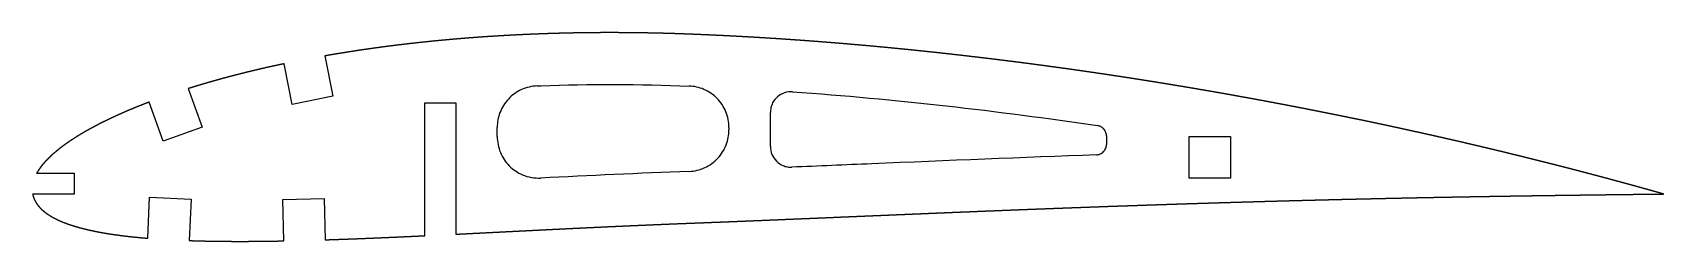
# Model space of a CAD drawing. Header units: inches. Extents: x 0 to 4.92, y -0.14 to 0.49.
import ezdxf

# ---------------------------------------------------------------- set-up
doc = ezdxf.new("R2010")
doc.units = ezdxf.units.IN
doc.layers.get('0').update_dxf_attribs({"linetype": 'CONTINUOUS'})

msp = doc.modelspace()

# ---------------------------------------------------------------- linework, layer by layer
for p, q in [((0.8817, 0.4162), (0.9061, 0.2947)), ((0.7836, 0.2701), (0.7589, 0.3926)), ((0.4695, 0.3177), (0.5114, 0.2018)), ((0.3939, 0.1593), (0.3513, 0.2768)), ((0.9061, 0.2947), (0.7836, 0.2701)), ((1.1834, -0.1257), (1.1834, 0.2753)), ((1.1834, 0.2753), (1.2772, 0.2753)), ((1.2772, 0.2753), (1.2772, -0.1211)), ((0.5114, 0.2018), (0.3939, 0.1593)), ((1.4022, 0.173), (1.4022, 0.2009)), ((2.1014, 0.2005), (2.1014, 0.1932)), ((2.2264, 0.1433), (2.2264, 0.2459)), ((3.2404, 0.1752), (3.2404, 0.1491)), ((0.0122, 0.0625), (0.125, 0.0625)), ((0.125, 0.0625), (0.125, 0)), ((0.125, 0), (0, 0)), ((0.3477, -0.1334), (0.3532, -0.0099)), ((0.3532, -0.0099), (0.4781, -0.0154)), ((0.4781, -0.0154), (0.4725, -0.1403)), ((0.7549, -0.0164), (0.8798, -0.0135)), ((0.7577, -0.1413), (0.7549, -0.0164)), ((0.8798, -0.0135), (0.8827, -0.1381))]:
    msp.add_line(p, q)
msp.add_lwpolyline([(3.6154, 0.1731), (3.6154, 0.0481), (3.4904, 0.0481), (3.4904, 0.1731)], close=True)
for points, degree, knots in [([(3.6154, 0.2988), (3.6148, 0.2989), (3.6119, 0.2994), (3.6067, 0.3004), (3.5993, 0.3017), (3.5896, 0.3034), (3.5783, 0.3054), (3.567, 0.3073), (3.5556, 0.3093), (3.5443, 0.3113), (3.5329, 0.3132), (3.5215, 0.3152), (3.5101, 0.3171), (3.4987, 0.3191), (3.4872, 0.321), (3.4758, 0.3229), (3.4643, 0.3248), (3.4528, 0.3267), (3.4413, 0.3286), (3.4298, 0.3305), (3.4183, 0.3324), (3.4067, 0.3343), (3.3952, 0.3361), (3.3836, 0.338), (3.372, 0.3398), (3.3604, 0.3417), (3.3488, 0.3435), (3.3372, 0.3453), (3.3256, 0.3472), (3.3139, 0.349), (3.3023, 0.3508), (3.2906, 0.3526), (3.2789, 0.3543), (3.2672, 0.3561), (3.2555, 0.3579), (3.2438, 0.3596), (3.2321, 0.3614), (3.2204, 0.3631), (3.2086, 0.3648), (3.1969, 0.3666), (3.1851, 0.3683), (3.1733, 0.37), (3.1615, 0.3717), (3.1497, 0.3733), (3.1379, 0.375), (3.1261, 0.3767), (3.1143, 0.3783), (3.1024, 0.38), (3.0906, 0.3816), (3.0787, 0.3832), (3.0668, 0.3848), (3.055, 0.3865), (3.0431, 0.388), (3.0312, 0.3896), (3.0193, 0.3912), (3.0074, 0.3928), (2.9955, 0.3943), (2.9836, 0.3959), (2.9716, 0.3974), (2.9597, 0.3989), (2.9477, 0.4004), (2.9358, 0.4019), (2.9238, 0.4034), (2.9119, 0.4049), (2.8999, 0.4064), (2.8879, 0.4078), (2.8759, 0.4093), (2.8639, 0.4107), (2.8519, 0.4121), (2.8399, 0.4135), (2.8279, 0.4149), (2.8159, 0.4163), (2.8039, 0.4177), (2.7918, 0.4191), (2.7798, 0.4204), (2.7678, 0.4218), (2.7557, 0.4231), (2.7437, 0.4244), (2.7316, 0.4258), (2.7196, 0.4271), (2.7075, 0.4283), (2.6954, 0.4296), (2.6834, 0.4309), (2.6713, 0.4321), (2.6592, 0.4334), (2.6471, 0.4346), (2.6351, 0.4358), (2.623, 0.437), (2.6109, 0.4382), (2.5988, 0.4394), (2.5867, 0.4406), (2.5746, 0.4417), (2.5625, 0.4429), (2.5504, 0.444), (2.5383, 0.4451), (2.5262, 0.4462), (2.5141, 0.4473), (2.502, 0.4484), (2.4899, 0.4494), (2.4778, 0.4505), (2.4656, 0.4515), (2.4535, 0.4526), (2.4414, 0.4536), (2.4293, 0.4546), (2.4172, 0.4556), (2.4051, 0.4565), (2.3929, 0.4575), (2.3808, 0.4584), (2.3687, 0.4594), (2.3566, 0.4603), (2.3445, 0.4612), (2.3324, 0.4621), (2.3202, 0.463), (2.3081, 0.4638), (2.296, 0.4647), (2.2839, 0.4655), (2.2718, 0.4663), (2.2597, 0.4672), (2.2476, 0.468), (2.2355, 0.4687), (2.2234, 0.4695), (2.2113, 0.4703), (2.1992, 0.471), (2.1871, 0.4717), (2.175, 0.4724), (2.1629, 0.4731), (2.1508, 0.4738), (2.1387, 0.4745), (2.1266, 0.4751), (2.1145, 0.4758), (2.1024, 0.4764), (2.0904, 0.477), (2.0783, 0.4776), (2.0663, 0.4782), (2.0542, 0.4787), (2.0422, 0.4793), (2.0301, 0.4798), (2.0181, 0.4803), (2.006, 0.4808), (1.9939, 0.4813), (1.9819, 0.4818), (1.9698, 0.4822), (1.9577, 0.4827), (1.9456, 0.4831), (1.9336, 0.4835), (1.9215, 0.4838), (1.9094, 0.4842), (1.8973, 0.4845), (1.8852, 0.4848), (1.8731, 0.485), (1.8611, 0.4853), (1.849, 0.4855), (1.8369, 0.4857), (1.8249, 0.4859), (1.8128, 0.486), (1.8008, 0.4861), (1.7888, 0.4862), (1.7768, 0.4863), (1.7648, 0.4864), (1.7528, 0.4864), (1.7408, 0.4864), (1.7288, 0.4864), (1.7168, 0.4864), (1.7049, 0.4863), (1.6929, 0.4862), (1.6809, 0.4861), (1.669, 0.4859), (1.6571, 0.4858), (1.6452, 0.4856), (1.6333, 0.4854), (1.6214, 0.4851), (1.6095, 0.4849), (1.5976, 0.4846), (1.5858, 0.4843), (1.5739, 0.4839), (1.5621, 0.4836), (1.5502, 0.4832), (1.5384, 0.4828), (1.5266, 0.4823), (1.5148, 0.4819), (1.5031, 0.4814), (1.4913, 0.4809), (1.4796, 0.4804), (1.4678, 0.4798), (1.4561, 0.4792), (1.4444, 0.4786), (1.4327, 0.478), (1.421, 0.4773), (1.4094, 0.4766), (1.3977, 0.4759), (1.3861, 0.4752), (1.3745, 0.4744), (1.3629, 0.4737), (1.3513, 0.4729), (1.3397, 0.472), (1.3281, 0.4712), (1.3166, 0.4703), (1.3051, 0.4694), (1.2936, 0.4684), (1.2821, 0.4675), (1.2706, 0.4665), (1.2592, 0.4655), (1.2477, 0.4645), (1.2363, 0.4634), (1.2249, 0.4623), (1.2136, 0.4612), (1.2022, 0.4601), (1.1909, 0.4589), (1.1796, 0.4578), (1.1683, 0.4565), (1.157, 0.4553), (1.1457, 0.4541), (1.1345, 0.4528), (1.1233, 0.4515), (1.1121, 0.4501), (1.1009, 0.4488), (1.0898, 0.4474), (1.0786, 0.446), (1.0675, 0.4446), (1.0564, 0.4431), (1.0454, 0.4416), (1.0343, 0.4401), (1.0233, 0.4386), (1.0123, 0.437), (1.0014, 0.4354), (0.9904, 0.4338), (0.9795, 0.4322), (0.9686, 0.4305), (0.9578, 0.4288), (0.9469, 0.4271), (0.9361, 0.4254), (0.9253, 0.4236), (0.9146, 0.4219), (0.9038, 0.4201), (0.8951, 0.4186), (0.8886, 0.4174), (0.8841, 0.4166), (0.8818, 0.4162), (0.8817, 0.4162)], 5, [0.1497147, 0.1497147, 0.1497147, 0.1497147, 0.1497147, 0.1497147, 0.15, 0.151, 0.152, 0.153, 0.154, 0.155, 0.156, 0.157, 0.158, 0.159, 0.16, 0.161, 0.162, 0.163, 0.164, 0.165, 0.166, 0.167, 0.168, 0.169, 0.17, 0.171, 0.172, 0.173, 0.174, 0.175, 0.176, 0.177, 0.178, 0.179, 0.18, 0.181, 0.182, 0.183, 0.184, 0.185, 0.186, 0.187, 0.188, 0.189, 0.19, 0.191, 0.192, 0.193, 0.194, 0.195, 0.196, 0.197, 0.198, 0.199, 0.2, 0.201, 0.202, 0.203, 0.204, 0.205, 0.206, 0.207, 0.208, 0.209, 0.21, 0.211, 0.212, 0.213, 0.214, 0.215, 0.216, 0.217, 0.218, 0.219, 0.22, 0.221, 0.222, 0.223, 0.224, 0.225, 0.226, 0.227, 0.228, 0.229, 0.23, 0.231, 0.232, 0.233, 0.234, 0.235, 0.236, 0.237, 0.238, 0.239, 0.24, 0.241, 0.242, 0.243, 0.244, 0.245, 0.246, 0.247, 0.248, 0.249, 0.25, 0.251, 0.252, 0.253, 0.254, 0.255, 0.256, 0.257, 0.258, 0.259, 0.26, 0.261, 0.262, 0.263, 0.264, 0.265, 0.266, 0.267, 0.268, 0.269, 0.27, 0.271, 0.272, 0.273, 0.274, 0.275, 0.276, 0.277, 0.278, 0.279, 0.28, 0.281, 0.282, 0.283, 0.284, 0.285, 0.286, 0.287, 0.288, 0.289, 0.29, 0.291, 0.292, 0.293, 0.294, 0.295, 0.296, 0.297, 0.298, 0.299, 0.3, 0.301, 0.302, 0.303, 0.304, 0.305, 0.306, 0.307, 0.308, 0.309, 0.31, 0.311, 0.312, 0.313, 0.314, 0.315, 0.316, 0.317, 0.318, 0.319, 0.32, 0.321, 0.322, 0.323, 0.324, 0.325, 0.326, 0.327, 0.328, 0.329, 0.33, 0.331, 0.332, 0.333, 0.334, 0.335, 0.336, 0.337, 0.338, 0.339, 0.34, 0.341, 0.342, 0.343, 0.344, 0.345, 0.346, 0.347, 0.348, 0.349, 0.35, 0.351, 0.352, 0.353, 0.354, 0.355, 0.356, 0.357, 0.358, 0.359, 0.36, 0.361, 0.362, 0.363, 0.364, 0.365, 0.366, 0.367, 0.368, 0.369, 0.37, 0.371, 0.372, 0.373, 0.374, 0.375, 0.376, 0.377, 0.378, 0.379, 0.38, 0.381, 0.382, 0.3820734, 0.3820734, 0.3820734, 0.3820734, 0.3820734, 0.3820734]), ([(0.7589, 0.3926), (0.7585, 0.3925), (0.756, 0.392), (0.7514, 0.391), (0.7448, 0.3896), (0.7361, 0.3877), (0.7259, 0.3855), (0.7157, 0.3833), (0.7055, 0.381), (0.6954, 0.3787), (0.6853, 0.3763), (0.6753, 0.374), (0.6653, 0.3716), (0.6553, 0.3692), (0.6454, 0.3668), (0.6355, 0.3643), (0.6256, 0.3618), (0.6158, 0.3593), (0.606, 0.3568), (0.5962, 0.3543), (0.5865, 0.3517), (0.5768, 0.3491), (0.5672, 0.3465), (0.5576, 0.3438), (0.5481, 0.3411), (0.5386, 0.3384), (0.5291, 0.3357), (0.5197, 0.333), (0.5103, 0.3302), (0.501, 0.3274), (0.4917, 0.3246), (0.4835, 0.3221), (0.4772, 0.3201), (0.4728, 0.3187), (0.4702, 0.3179), (0.4695, 0.3177)], 5, [0.39377704, 0.39377704, 0.39377704, 0.39377704, 0.39377704, 0.39377704, 0.394, 0.395, 0.396, 0.397, 0.398, 0.399, 0.4, 0.401, 0.402, 0.403, 0.404, 0.405, 0.406, 0.407, 0.408, 0.409, 0.41, 0.411, 0.412, 0.413, 0.414, 0.415, 0.416, 0.417, 0.418, 0.419, 0.42, 0.421, 0.422, 0.423, 0.42341032, 0.42341032, 0.42341032, 0.42341032, 0.42341032, 0.42341032]), ([(1.5222, 0.3258), (1.5059, 0.3251), (1.49, 0.3213), (1.4604, 0.3078), (1.447, 0.2982), (1.4248, 0.2744), (1.4161, 0.2605), (1.4049, 0.2311), (1.4022, 0.2161), (1.4022, 0.2009)], 3, [0, 0, 0, 0, 0.1240296, 0.1240296, 0.2480592, 0.2480592, 0.3720889, 0.3720889, 0.4875644, 0.4875644, 0.4875644, 0.4875644]), ([(1.5222, 0.3258), (1.5262, 0.326), (1.5302, 0.3261), (1.5341, 0.3263), (1.6805, 0.3318), (1.8301, 0.3313), (1.9812, 0.3254)], 3, [-0.32590276, -0.32590276, -0.32590276, -0.32590276, -0.32486248, -0.32486248, -0.32486248, -0.28655012, -0.28655012, -0.28655012, -0.28655012]), ([(2.1014, 0.2005), (2.1014, 0.2168), (2.0982, 0.2329), (2.0858, 0.263), (2.0768, 0.2767), (2.0539, 0.2999), (2.0403, 0.3091), (2.0114, 0.3215), (1.9964, 0.3248), (1.9812, 0.3254)], 3, [0, 0, 0, 0, 0.1240296, 0.1240296, 0.2480592, 0.2480592, 0.3720889, 0.3720889, 0.4878763, 0.4878763, 0.4878763, 0.4878763]), ([(2.2933, 0.3082), (2.2852, 0.3088), (2.277, 0.3078), (2.2615, 0.3027), (2.2544, 0.2986), (2.242, 0.2881), (2.2369, 0.2816), (2.231, 0.27), (2.2293, 0.2653), (2.227, 0.2557), (2.2264, 0.2508), (2.2264, 0.2459)], 3, [0, 0, 0, 0, 0.0620148, 0.0620148, 0.1240296, 0.1240296, 0.1860444, 0.1860444, 0.2236233, 0.2236233, 0.2612021, 0.2612021, 0.2612021, 0.2612021]), ([(3.6154, -0.0251), (3.6157, -0.0251), (3.6182, -0.025), (3.623, -0.0249), (3.63, -0.0247), (3.6393, -0.0244), (3.6506, -0.0241), (3.6619, -0.0237), (3.6731, -0.0234), (3.6844, -0.0231), (3.6956, -0.0228), (3.7068, -0.0224), (3.718, -0.0221), (3.7292, -0.0218), (3.7403, -0.0215), (3.7514, -0.0212), (3.7626, -0.0209), (3.7737, -0.0206), (3.7847, -0.0203), (3.7958, -0.02), (3.8068, -0.0197), (3.8179, -0.0194), (3.8289, -0.0191), (3.8399, -0.0189), (3.8508, -0.0186), (3.8618, -0.0183), (3.8727, -0.018), (3.8836, -0.0177), (3.8945, -0.0175), (3.9053, -0.0172), (3.9162, -0.0169), (3.927, -0.0167), (3.9378, -0.0164), (3.9486, -0.0161), (3.9593, -0.0159), (3.9701, -0.0156), (3.9808, -0.0154), (3.9915, -0.0151), (4.0021, -0.0149), (4.0128, -0.0146), (4.0234, -0.0144), (4.034, -0.0142), (4.0446, -0.0139), (4.0551, -0.0137), (4.0656, -0.0134), (4.0761, -0.0132), (4.0866, -0.013), (4.097, -0.0128), (4.1075, -0.0125), (4.1178, -0.0123), (4.1282, -0.0121), (4.1386, -0.0119), (4.1489, -0.0117), (4.1591, -0.0115), (4.1694, -0.0112), (4.1796, -0.011), (4.1898, -0.0108), (4.2, -0.0106), (4.2101, -0.0104), (4.2202, -0.0102), (4.2303, -0.01), (4.2404, -0.0098), (4.2504, -0.0097), (4.2604, -0.0095), (4.2703, -0.0093), (4.2803, -0.0091), (4.2901, -0.0089), (4.3, -0.0087), (4.3098, -0.0085), (4.3196, -0.0084), (4.3294, -0.0082), (4.3391, -0.008), (4.3488, -0.0079), (4.3584, -0.0077), (4.3681, -0.0075), (4.3776, -0.0074), (4.3872, -0.0072), (4.3967, -0.007), (4.4062, -0.0069), (4.4156, -0.0067), (4.425, -0.0066), (4.4343, -0.0064), (4.4436, -0.0063), (4.4529, -0.0061), (4.4622, -0.006), (4.4713, -0.0058), (4.4805, -0.0057), (4.4896, -0.0055), (4.4987, -0.0054), (4.5077, -0.0053), (4.5167, -0.0051), (4.5256, -0.005), (4.5345, -0.0049), (4.5433, -0.0047), (4.5521, -0.0046), (4.5608, -0.0045), (4.5695, -0.0043), (4.5782, -0.0042), (4.5868, -0.0041), (4.5953, -0.004), (4.6038, -0.0039), (4.6122, -0.0037), (4.6206, -0.0036), (4.629, -0.0035), (4.6372, -0.0034), (4.6454, -0.0033), (4.6536, -0.0032), (4.6617, -0.0031), (4.6698, -0.003), (4.6777, -0.0029), (4.6857, -0.0028), (4.6935, -0.0026), (4.7013, -0.0026), (4.709, -0.0025), (4.7167, -0.0024), (4.7243, -0.0023), (4.7318, -0.0022), (4.7392, -0.0021), (4.7466, -0.002), (4.7539, -0.0019), (4.7611, -0.0018), (4.7683, -0.0017), (4.7753, -0.0016), (4.7823, -0.0016), (4.7892, -0.0015), (4.796, -0.0014), (4.8028, -0.0013), (4.8094, -0.0012), (4.8159, -0.0012), (4.8223, -0.0011), (4.8287, -0.001), (4.8349, -0.0009), (4.841, -0.0009), (4.847, -0.0008), (4.8529, -0.0007), (4.8586, -0.0007), (4.8642, -0.0006), (4.8697, -0.0006), (4.8751, -0.0005), (4.8803, -0.0004), (4.8853, -0.0004), (4.8901, -0.0003), (4.8948, -0.0003), (4.8993, -0.0002), (4.9035, -0.0002), (4.9074, -0.0001), (4.9113, -0.0001), (4.9148, -0.0001), (4.9175, 0), (4.9194, 0), (4.9209, 0), (4.9213, 0), (4.9213, 0), (4.9213, 0), (4.9209, 0.0001), (4.9195, 0.0004), (4.9176, 0.001), (4.915, 0.0018), (4.9116, 0.0027), (4.908, 0.0037), (4.9042, 0.0048), (4.9001, 0.006), (4.8958, 0.0072), (4.8913, 0.0084), (4.8866, 0.0097), (4.8818, 0.0111), (4.8768, 0.0125), (4.8716, 0.0139), (4.8664, 0.0154), (4.8609, 0.0169), (4.8554, 0.0184), (4.8497, 0.02), (4.8439, 0.0216), (4.838, 0.0232), (4.832, 0.0249), (4.8259, 0.0266), (4.8197, 0.0283), (4.8134, 0.03), (4.807, 0.0317), (4.8005, 0.0335), (4.794, 0.0353), (4.7873, 0.0371), (4.7806, 0.0389), (4.7737, 0.0408), (4.7668, 0.0426), (4.7599, 0.0445), (4.7528, 0.0464), (4.7457, 0.0483), (4.7385, 0.0502), (4.7312, 0.0522), (4.7238, 0.0541), (4.7164, 0.0561), (4.709, 0.0581), (4.7014, 0.06), (4.6938, 0.0621), (4.6861, 0.0641), (4.6784, 0.0661), (4.6706, 0.0681), (4.6628, 0.0702), (4.6549, 0.0722), (4.6469, 0.0743), (4.6389, 0.0764), (4.6308, 0.0785), (4.6227, 0.0805), (4.6145, 0.0826), (4.6062, 0.0848), (4.5979, 0.0869), (4.5896, 0.089), (4.5812, 0.0911), (4.5727, 0.0933), (4.5643, 0.0954), (4.5557, 0.0976), (4.5471, 0.0997), (4.5385, 0.1019), (4.5298, 0.104), (4.5211, 0.1062), (4.5123, 0.1084), (4.5035, 0.1106), (4.4946, 0.1128), (4.4857, 0.1149), (4.4768, 0.1171), (4.4678, 0.1193), (4.4587, 0.1215), (4.4497, 0.1237), (4.4406, 0.126), (4.4314, 0.1282), (4.4222, 0.1304), (4.413, 0.1326), (4.4037, 0.1348), (4.3944, 0.137), (4.385, 0.1393), (4.3757, 0.1415), (4.3662, 0.1437), (4.3568, 0.1459), (4.3473, 0.1482), (4.3377, 0.1504), (4.3282, 0.1526), (4.3186, 0.1549), (4.3089, 0.1571), (4.2993, 0.1593), (4.2896, 0.1616), (4.2798, 0.1638), (4.27, 0.166), (4.2602, 0.1683), (4.2504, 0.1705), (4.2405, 0.1727), (4.2306, 0.175), (4.2207, 0.1772), (4.2108, 0.1794), (4.2008, 0.1816), (4.1907, 0.1839), (4.1807, 0.1861), (4.1706, 0.1883), (4.1605, 0.1905), (4.1503, 0.1928), (4.1402, 0.195), (4.13, 0.1972), (4.1198, 0.1994), (4.1095, 0.2016), (4.0992, 0.2039), (4.0889, 0.2061), (4.0786, 0.2083), (4.0682, 0.2105), (4.0578, 0.2127), (4.0474, 0.2149), (4.037, 0.2171), (4.0265, 0.2193), (4.016, 0.2215), (4.0055, 0.2237), (3.995, 0.2258), (3.9844, 0.228), (3.9738, 0.2302), (3.9632, 0.2324), (3.9525, 0.2345), (3.9419, 0.2367), (3.9312, 0.2389), (3.9205, 0.241), (3.9098, 0.2432), (3.899, 0.2453), (3.8882, 0.2475), (3.8774, 0.2496), (3.8666, 0.2517), (3.8558, 0.2539), (3.8449, 0.256), (3.834, 0.2581), (3.8231, 0.2602), (3.8122, 0.2623), (3.8012, 0.2645), (3.7903, 0.2666), (3.7793, 0.2686), (3.7683, 0.2707), (3.7573, 0.2728), (3.7462, 0.2749), (3.7351, 0.277), (3.7241, 0.279), (3.713, 0.2811), (3.7018, 0.2832), (3.6907, 0.2852), (3.6795, 0.2873), (3.6684, 0.2893), (3.6572, 0.2913), (3.6459, 0.2933), (3.6354, 0.2952), (3.627, 0.2967), (3.6209, 0.2978), (3.617, 0.2985), (3.6154, 0.2988)], 5, [0.8528854, 0.8528854, 0.8528854, 0.8528854, 0.8528854, 0.8528854, 0.853, 0.854, 0.855, 0.856, 0.857, 0.858, 0.859, 0.86, 0.861, 0.862, 0.863, 0.864, 0.865, 0.866, 0.867, 0.868, 0.869, 0.87, 0.871, 0.872, 0.873, 0.874, 0.875, 0.876, 0.877, 0.878, 0.879, 0.88, 0.881, 0.882, 0.883, 0.884, 0.885, 0.886, 0.887, 0.888, 0.889, 0.89, 0.891, 0.892, 0.893, 0.894, 0.895, 0.896, 0.897, 0.898, 0.899, 0.9, 0.901, 0.902, 0.903, 0.904, 0.905, 0.906, 0.907, 0.908, 0.909, 0.91, 0.911, 0.912, 0.913, 0.914, 0.915, 0.916, 0.917, 0.918, 0.919, 0.92, 0.921, 0.922, 0.923, 0.924, 0.925, 0.926, 0.927, 0.928, 0.929, 0.93, 0.931, 0.932, 0.933, 0.934, 0.935, 0.936, 0.937, 0.938, 0.939, 0.94, 0.941, 0.942, 0.943, 0.944, 0.945, 0.946, 0.947, 0.948, 0.949, 0.95, 0.951, 0.952, 0.953, 0.954, 0.955, 0.956, 0.957, 0.958, 0.959, 0.96, 0.961, 0.962, 0.963, 0.964, 0.965, 0.966, 0.967, 0.968, 0.969, 0.97, 0.971, 0.972, 0.973, 0.974, 0.975, 0.976, 0.977, 0.978, 0.979, 0.98, 0.981, 0.982, 0.983, 0.984, 0.985, 0.986, 0.987, 0.988, 0.989, 0.99, 0.991, 0.992, 0.993, 0.994, 0.995, 0.996, 0.997, 0.998, 0.999, 1, 1, 1, 1, 1, 1.001, 1.002, 1.003, 1.004, 1.005, 1.006, 1.007, 1.008, 1.009, 1.01, 1.011, 1.012, 1.013, 1.014, 1.015, 1.016, 1.017, 1.018, 1.019, 1.02, 1.021, 1.022, 1.023, 1.024, 1.025, 1.026, 1.027, 1.028, 1.029, 1.03, 1.031, 1.032, 1.033, 1.034, 1.035, 1.036, 1.037, 1.038, 1.039, 1.04, 1.041, 1.042, 1.043, 1.044, 1.045, 1.046, 1.047, 1.048, 1.049, 1.05, 1.051, 1.052, 1.053, 1.054, 1.055, 1.056, 1.057, 1.058, 1.059, 1.06, 1.061, 1.062, 1.063, 1.064, 1.065, 1.066, 1.067, 1.068, 1.069, 1.07, 1.071, 1.072, 1.073, 1.074, 1.075, 1.076, 1.077, 1.078, 1.079, 1.08, 1.081, 1.082, 1.083, 1.084, 1.085, 1.086, 1.087, 1.088, 1.089, 1.09, 1.091, 1.092, 1.093, 1.094, 1.095, 1.096, 1.097, 1.098, 1.099, 1.1, 1.101, 1.102, 1.103, 1.104, 1.105, 1.106, 1.107, 1.108, 1.109, 1.11, 1.111, 1.112, 1.113, 1.114, 1.115, 1.116, 1.117, 1.118, 1.119, 1.12, 1.121, 1.122, 1.123, 1.124, 1.125, 1.126, 1.127, 1.128, 1.129, 1.13, 1.131, 1.132, 1.133, 1.134, 1.135, 1.136, 1.137, 1.138, 1.139, 1.14, 1.141, 1.142, 1.143, 1.144, 1.145, 1.146, 1.147, 1.148, 1.149, 1.1497147, 1.1497147, 1.1497147, 1.1497147, 1.1497147, 1.1497147]), ([(0.3513, 0.2768), (0.351, 0.2767), (0.3489, 0.2759), (0.3452, 0.2745), (0.3398, 0.2724), (0.3327, 0.2697), (0.3244, 0.2664), (0.3161, 0.2631), (0.3079, 0.2597), (0.2998, 0.2564), (0.2917, 0.253), (0.2837, 0.2496), (0.2757, 0.2462), (0.2678, 0.2427), (0.26, 0.2392), (0.2522, 0.2357), (0.2445, 0.2322), (0.2369, 0.2286), (0.2294, 0.225), (0.2219, 0.2214), (0.2145, 0.2177), (0.2071, 0.2141), (0.1999, 0.2104), (0.1927, 0.2067), (0.1856, 0.2029), (0.1785, 0.1991), (0.1716, 0.1953), (0.1647, 0.1915), (0.1579, 0.1877), (0.1512, 0.1838), (0.1446, 0.1799), (0.1381, 0.1759), (0.1317, 0.1719), (0.1254, 0.1679), (0.1192, 0.1639), (0.1131, 0.1598), (0.107, 0.1557), (0.1011, 0.1516), (0.0953, 0.1475), (0.0896, 0.1433), (0.0841, 0.139), (0.0786, 0.1348), (0.0733, 0.1305), (0.0681, 0.1262), (0.063, 0.1218), (0.058, 0.1174), (0.0532, 0.113), (0.0486, 0.1085), (0.0441, 0.104), (0.0398, 0.0994), (0.0356, 0.0948), (0.0316, 0.0902), (0.0277, 0.0855), (0.0241, 0.0808), (0.0207, 0.0761), (0.0176, 0.0715), (0.0152, 0.0678), (0.0136, 0.065), (0.0126, 0.0633), (0.0122, 0.0625)], 5, [0.43679179, 0.43679179, 0.43679179, 0.43679179, 0.43679179, 0.43679179, 0.437, 0.438, 0.439, 0.44, 0.441, 0.442, 0.443, 0.444, 0.445, 0.446, 0.447, 0.448, 0.449, 0.45, 0.451, 0.452, 0.453, 0.454, 0.455, 0.456, 0.457, 0.458, 0.459, 0.46, 0.461, 0.462, 0.463, 0.464, 0.465, 0.466, 0.467, 0.468, 0.469, 0.47, 0.471, 0.472, 0.473, 0.474, 0.475, 0.476, 0.477, 0.478, 0.479, 0.48, 0.481, 0.482, 0.483, 0.484, 0.485, 0.486, 0.487, 0.488, 0.489, 0.49, 0.49080451, 0.49080451, 0.49080451, 0.49080451, 0.49080451, 0.49080451]), ([(3.2404, 0.1752), (3.2404, 0.1793), (3.2396, 0.1833), (3.2365, 0.1908), (3.2343, 0.1943), (3.229, 0.1996), (3.2263, 0.2016), (3.2203, 0.2046), (3.2171, 0.2056), (3.2138, 0.2061)], 3, [0, 0, 0, 0, 0.0310074, 0.0310074, 0.0620148, 0.0620148, 0.0876363, 0.0876363, 0.1132577, 0.1132577, 0.1132577, 0.1132577]), ([(1.4022, 0.173), (1.4022, 0.1567), (1.4054, 0.1406), (1.4177, 0.1105), (1.4268, 0.0968), (1.4497, 0.0736), (1.4632, 0.0644), (1.4869, 0.0543), (1.496, 0.0516), (1.5145, 0.0483), (1.524, 0.0477), (1.5334, 0.0482)], 3, [0, 0, 0, 0, 0.1240296, 0.1240296, 0.2480592, 0.2480592, 0.3720889, 0.3720889, 0.44397, 0.44397, 0.5158511, 0.5158511, 0.5158511, 0.5158511]), ([(1.9812, 0.0683), (1.9975, 0.0689), (2.0135, 0.0727), (2.0431, 0.0862), (2.0564, 0.0958), (2.0787, 0.1195), (2.0874, 0.1335), (2.0986, 0.1629), (2.1014, 0.178), (2.1014, 0.1932)], 3, [0, 0, 0, 0, 0.1240296, 0.1240296, 0.2480592, 0.2480592, 0.3720889, 0.3720889, 0.4879444, 0.4879444, 0.4879444, 0.4879444]), ([(3.2103, 0.1179), (3.2143, 0.118), (3.2183, 0.119), (3.2258, 0.1223), (3.2291, 0.1247), (3.2347, 0.1307), (3.2369, 0.1341), (3.2397, 0.1415), (3.2404, 0.1453), (3.2404, 0.1491)], 3, [0, 0, 0, 0, 0.0310074, 0.0310074, 0.0620148, 0.0620148, 0.0930222, 0.0930222, 0.1222003, 0.1222003, 0.1222003, 0.1222003]), ([(2.2264, 0.1433), (2.2264, 0.1351), (2.228, 0.1271), (2.2341, 0.112), (2.2387, 0.1052), (2.2501, 0.0936), (2.2569, 0.0889), (2.2687, 0.0839), (2.2731, 0.0826), (2.2822, 0.0809), (2.2869, 0.0806), (2.2915, 0.0808)], 3, [0, 0, 0, 0, 0.0620148, 0.0620148, 0.1240296, 0.1240296, 0.1860444, 0.1860444, 0.2213475, 0.2213475, 0.2566505, 0.2566505, 0.2566505, 0.2566505]), ([(3.2103, 0.1179), (2.9875, 0.1099), (2.7601, 0.1005), (2.5327, 0.091), (2.4522, 0.0876), (2.3718, 0.0842), (2.2915, 0.0808)], 3, [-0.81829991, -0.81829991, -0.81829991, -0.81829991, -0.76150375, -0.76150375, -0.76150375, -0.74140114, -0.74140114, -0.74140114, -0.74140114]), ([(0, 0), (0.0001, -0.0007), (0.0005, -0.0024), (0.0011, -0.0051), (0.0022, -0.0087), (0.0038, -0.0131), (0.0058, -0.0178), (0.0081, -0.0223), (0.0107, -0.0267), (0.0136, -0.031), (0.0168, -0.0351), (0.0202, -0.0392), (0.0238, -0.0431), (0.0277, -0.0469), (0.0318, -0.0505), (0.0361, -0.054), (0.0406, -0.0574), (0.0453, -0.0607), (0.0501, -0.0639), (0.0552, -0.067), (0.0603, -0.07), (0.0657, -0.0728), (0.0711, -0.0756), (0.0767, -0.0783), (0.0825, -0.0809), (0.0883, -0.0834), (0.0943, -0.0858), (0.1004, -0.0881), (0.1066, -0.0904), (0.1129, -0.0926), (0.1193, -0.0947), (0.1258, -0.0967), (0.1325, -0.0987), (0.1392, -0.1006), (0.1459, -0.1024), (0.1528, -0.1042), (0.1598, -0.106), (0.1668, -0.1076), (0.174, -0.1092), (0.1812, -0.1108), (0.1884, -0.1123), (0.1958, -0.1138), (0.2032, -0.1152), (0.2107, -0.1165), (0.2183, -0.1178), (0.2259, -0.1191), (0.2336, -0.1203), (0.2414, -0.1215), (0.2492, -0.1226), (0.2571, -0.1237), (0.265, -0.1248), (0.273, -0.1258), (0.2811, -0.1268), (0.2892, -0.1277), (0.2973, -0.1286), (0.3056, -0.1295), (0.3139, -0.1303), (0.3222, -0.1311), (0.3306, -0.1319), (0.3374, -0.1325), (0.3425, -0.1329), (0.3459, -0.1332), (0.3477, -0.1334), (0.3477, -0.1334)], 5, [0.50327824, 0.50327824, 0.50327824, 0.50327824, 0.50327824, 0.50327824, 0.504, 0.505, 0.506, 0.507, 0.508, 0.509, 0.51, 0.511, 0.512, 0.513, 0.514, 0.515, 0.516, 0.517, 0.518, 0.519, 0.52, 0.521, 0.522, 0.523, 0.524, 0.525, 0.526, 0.527, 0.528, 0.529, 0.53, 0.531, 0.532, 0.533, 0.534, 0.535, 0.536, 0.537, 0.538, 0.539, 0.54, 0.541, 0.542, 0.543, 0.544, 0.545, 0.546, 0.547, 0.548, 0.549, 0.55, 0.551, 0.552, 0.553, 0.554, 0.555, 0.556, 0.557, 0.558, 0.559, 0.56, 0.561, 0.56102772, 0.56102772, 0.56102772, 0.56102772, 0.56102772, 0.56102772]), ([(1.2772, -0.1211), (1.2781, -0.1211), (1.2813, -0.1209), (1.2866, -0.1207), (1.2942, -0.1203), (1.304, -0.1198), (1.3152, -0.1193), (1.3264, -0.1187), (1.3375, -0.1181), (1.3487, -0.1176), (1.3599, -0.117), (1.3712, -0.1164), (1.3824, -0.1159), (1.3936, -0.1153), (1.4049, -0.1147), (1.4162, -0.1142), (1.4275, -0.1136), (1.4388, -0.113), (1.4501, -0.1125), (1.4614, -0.1119), (1.4728, -0.1113), (1.4841, -0.1107), (1.4955, -0.1102), (1.5069, -0.1096), (1.5183, -0.109), (1.5297, -0.1085), (1.5411, -0.1079), (1.5526, -0.1073), (1.564, -0.1068), (1.5755, -0.1062), (1.5869, -0.1056), (1.5984, -0.1051), (1.6099, -0.1045), (1.6214, -0.1039), (1.6329, -0.1034), (1.6444, -0.1028), (1.656, -0.1023), (1.6675, -0.1017), (1.6791, -0.1012), (1.6906, -0.1006), (1.7022, -0.1001), (1.7138, -0.0995), (1.7254, -0.099), (1.737, -0.0984), (1.7486, -0.0979), (1.7602, -0.0974), (1.7719, -0.0969), (1.7835, -0.0963), (1.7952, -0.0958), (1.8068, -0.0953), (1.8185, -0.0948), (1.8302, -0.0943), (1.8419, -0.0938), (1.8536, -0.0933), (1.8652, -0.0928), (1.877, -0.0923), (1.8887, -0.0918), (1.9004, -0.0913), (1.9121, -0.0908), (1.9239, -0.0903), (1.9356, -0.0899), (1.9474, -0.0894), (1.9592, -0.0889), (1.971, -0.0885), (1.9828, -0.088), (1.9947, -0.0876), (2.0065, -0.0871), (2.0184, -0.0866), (2.0303, -0.0862), (2.0422, -0.0857), (2.0541, -0.0852), (2.0661, -0.0848), (2.078, -0.0843), (2.0899, -0.0838), (2.1018, -0.0834), (2.1138, -0.0829), (2.1257, -0.0824), (2.1376, -0.0819), (2.1496, -0.0814), (2.1615, -0.0809), (2.1735, -0.0805), (2.1854, -0.08), (2.1974, -0.0795), (2.2094, -0.079), (2.2213, -0.0785), (2.2333, -0.078), (2.2453, -0.0775), (2.2573, -0.077), (2.2692, -0.0765), (2.2812, -0.076), (2.2932, -0.0755), (2.3052, -0.075), (2.3172, -0.0745), (2.3292, -0.074), (2.3412, -0.0735), (2.3532, -0.073), (2.3652, -0.0725), (2.3772, -0.072), (2.3892, -0.0715), (2.4012, -0.071), (2.4132, -0.0705), (2.4252, -0.07), (2.4372, -0.0694), (2.4492, -0.0689), (2.4612, -0.0684), (2.4732, -0.0679), (2.4852, -0.0674), (2.4972, -0.0669), (2.5092, -0.0664), (2.5212, -0.0659), (2.5332, -0.0654), (2.5452, -0.0649), (2.5572, -0.0644), (2.5692, -0.0639), (2.5812, -0.0634), (2.5932, -0.0629), (2.6052, -0.0624), (2.6172, -0.0619), (2.6292, -0.0614), (2.6412, -0.0609), (2.6532, -0.0604), (2.6652, -0.0599), (2.6772, -0.0594), (2.6892, -0.0589), (2.7012, -0.0584), (2.7132, -0.0579), (2.7251, -0.0574), (2.7371, -0.0569), (2.7491, -0.0564), (2.7611, -0.0559), (2.773, -0.0554), (2.785, -0.0549), (2.797, -0.0544), (2.8089, -0.0539), (2.8209, -0.0535), (2.8328, -0.053), (2.8448, -0.0525), (2.8567, -0.052), (2.8687, -0.0515), (2.8806, -0.051), (2.8925, -0.0506), (2.9045, -0.0501), (2.9164, -0.0496), (2.9283, -0.0491), (2.9402, -0.0487), (2.9521, -0.0482), (2.964, -0.0477), (2.9759, -0.0473), (2.9878, -0.0468), (2.9997, -0.0463), (3.0116, -0.0459), (3.0234, -0.0454), (3.0353, -0.045), (3.0472, -0.0445), (3.059, -0.0441), (3.0709, -0.0436), (3.0827, -0.0432), (3.0945, -0.0427), (3.1063, -0.0423), (3.1182, -0.0418), (3.13, -0.0414), (3.1418, -0.041), (3.1536, -0.0405), (3.1653, -0.0401), (3.1771, -0.0397), (3.1889, -0.0392), (3.2006, -0.0388), (3.2124, -0.0384), (3.2241, -0.038), (3.2359, -0.0375), (3.2476, -0.0371), (3.2593, -0.0367), (3.271, -0.0363), (3.2827, -0.0359), (3.2944, -0.0355), (3.306, -0.0351), (3.3177, -0.0347), (3.3293, -0.0343), (3.341, -0.0339), (3.3526, -0.0335), (3.3642, -0.0331), (3.3758, -0.0327), (3.3874, -0.0323), (3.399, -0.0319), (3.4106, -0.0315), (3.4222, -0.0311), (3.4337, -0.0308), (3.4452, -0.0304), (3.4568, -0.03), (3.4683, -0.0296), (3.4798, -0.0293), (3.4913, -0.0289), (3.5027, -0.0285), (3.5142, -0.0282), (3.5257, -0.0278), (3.5371, -0.0275), (3.5485, -0.0271), (3.5599, -0.0268), (3.5713, -0.0264), (3.5827, -0.0261), (3.5938, -0.0257), (3.6026, -0.0255), (3.6091, -0.0253), (3.6134, -0.0252), (3.6154, -0.0251)], 5, [0.6535854, 0.6535854, 0.6535854, 0.6535854, 0.6535854, 0.6535854, 0.654, 0.655, 0.656, 0.657, 0.658, 0.659, 0.66, 0.661, 0.662, 0.663, 0.664, 0.665, 0.666, 0.667, 0.668, 0.669, 0.67, 0.671, 0.672, 0.673, 0.674, 0.675, 0.676, 0.677, 0.678, 0.679, 0.68, 0.681, 0.682, 0.683, 0.684, 0.685, 0.686, 0.687, 0.688, 0.689, 0.69, 0.691, 0.692, 0.693, 0.694, 0.695, 0.696, 0.697, 0.698, 0.699, 0.7, 0.701, 0.702, 0.703, 0.704, 0.705, 0.706, 0.707, 0.708, 0.709, 0.71, 0.711, 0.712, 0.713, 0.714, 0.715, 0.716, 0.717, 0.718, 0.719, 0.72, 0.721, 0.722, 0.723, 0.724, 0.725, 0.726, 0.727, 0.728, 0.729, 0.73, 0.731, 0.732, 0.733, 0.734, 0.735, 0.736, 0.737, 0.738, 0.739, 0.74, 0.741, 0.742, 0.743, 0.744, 0.745, 0.746, 0.747, 0.748, 0.749, 0.75, 0.751, 0.752, 0.753, 0.754, 0.755, 0.756, 0.757, 0.758, 0.759, 0.76, 0.761, 0.762, 0.763, 0.764, 0.765, 0.766, 0.767, 0.768, 0.769, 0.77, 0.771, 0.772, 0.773, 0.774, 0.775, 0.776, 0.777, 0.778, 0.779, 0.78, 0.781, 0.782, 0.783, 0.784, 0.785, 0.786, 0.787, 0.788, 0.789, 0.79, 0.791, 0.792, 0.793, 0.794, 0.795, 0.796, 0.797, 0.798, 0.799, 0.8, 0.801, 0.802, 0.803, 0.804, 0.805, 0.806, 0.807, 0.808, 0.809, 0.81, 0.811, 0.812, 0.813, 0.814, 0.815, 0.816, 0.817, 0.818, 0.819, 0.82, 0.821, 0.822, 0.823, 0.824, 0.825, 0.826, 0.827, 0.828, 0.829, 0.83, 0.831, 0.832, 0.833, 0.834, 0.835, 0.836, 0.837, 0.838, 0.839, 0.84, 0.841, 0.842, 0.843, 0.844, 0.845, 0.846, 0.847, 0.848, 0.849, 0.85, 0.851, 0.852, 0.8528854, 0.8528854, 0.8528854, 0.8528854, 0.8528854, 0.8528854]), ([(0.4725, -0.1403), (0.4741, -0.1404), (0.4774, -0.1405), (0.4826, -0.1407), (0.4896, -0.1409), (0.4986, -0.1411), (0.5078, -0.1414), (0.5171, -0.1416), (0.5264, -0.1418), (0.5358, -0.142), (0.5452, -0.1421), (0.5546, -0.1423), (0.5641, -0.1424), (0.5736, -0.1425), (0.5831, -0.1426), (0.5927, -0.1426), (0.6023, -0.1427), (0.6119, -0.1427), (0.6216, -0.1427), (0.6313, -0.1427), (0.641, -0.1427), (0.6508, -0.1427), (0.6606, -0.1426), (0.6704, -0.1425), (0.6803, -0.1425), (0.6902, -0.1424), (0.7001, -0.1422), (0.71, -0.1421), (0.72, -0.142), (0.73, -0.1418), (0.7395, -0.1417), (0.7471, -0.1415), (0.7526, -0.1414), (0.7562, -0.1414), (0.7577, -0.1413)], 5, [0.57516517, 0.57516517, 0.57516517, 0.57516517, 0.57516517, 0.57516517, 0.576, 0.577, 0.578, 0.579, 0.58, 0.581, 0.582, 0.583, 0.584, 0.585, 0.586, 0.587, 0.588, 0.589, 0.59, 0.591, 0.592, 0.593, 0.594, 0.595, 0.596, 0.597, 0.598, 0.599, 0.6, 0.601, 0.602, 0.603, 0.604, 0.60476105, 0.60476105, 0.60476105, 0.60476105, 0.60476105, 0.60476105]), ([(0.8827, -0.1381), (0.8828, -0.1381), (0.8849, -0.138), (0.8892, -0.1379), (0.8955, -0.1376), (0.9039, -0.1374), (0.9144, -0.137), (0.9249, -0.1366), (0.9353, -0.1363), (0.9459, -0.1359), (0.9564, -0.1355), (0.967, -0.1351), (0.9776, -0.1347), (0.9882, -0.1343), (0.9988, -0.1339), (1.0094, -0.1334), (1.0201, -0.133), (1.0308, -0.1326), (1.0415, -0.1321), (1.0522, -0.1316), (1.063, -0.1312), (1.0738, -0.1307), (1.0845, -0.1302), (1.0953, -0.1298), (1.1062, -0.1293), (1.117, -0.1288), (1.1279, -0.1283), (1.1388, -0.1278), (1.1497, -0.1273), (1.1606, -0.1268), (1.1695, -0.1264), (1.1763, -0.126), (1.1809, -0.1258), (1.1832, -0.1257), (1.1834, -0.1257)], 5, [0.61696033, 0.61696033, 0.61696033, 0.61696033, 0.61696033, 0.61696033, 0.617, 0.618, 0.619, 0.62, 0.621, 0.622, 0.623, 0.624, 0.625, 0.626, 0.627, 0.628, 0.629, 0.63, 0.631, 0.632, 0.633, 0.634, 0.635, 0.636, 0.637, 0.638, 0.639, 0.64, 0.641, 0.642, 0.643, 0.644, 0.645, 0.64508894, 0.64508894, 0.64508894, 0.64508894, 0.64508894, 0.64508894])]:
    msp.add_open_spline(points, degree=degree, knots=knots)
for points in [[(2.2933, 0.3082), (2.6026, 0.2864), (2.9136, 0.2508), (3.2138, 0.2061)], [(1.9812, 0.0683), (1.8297, 0.0624), (1.6798, 0.0555), (1.5334, 0.0482)]]:
    msp.add_open_spline(points, degree=3)

doc.saveas('drawing.dxf')
